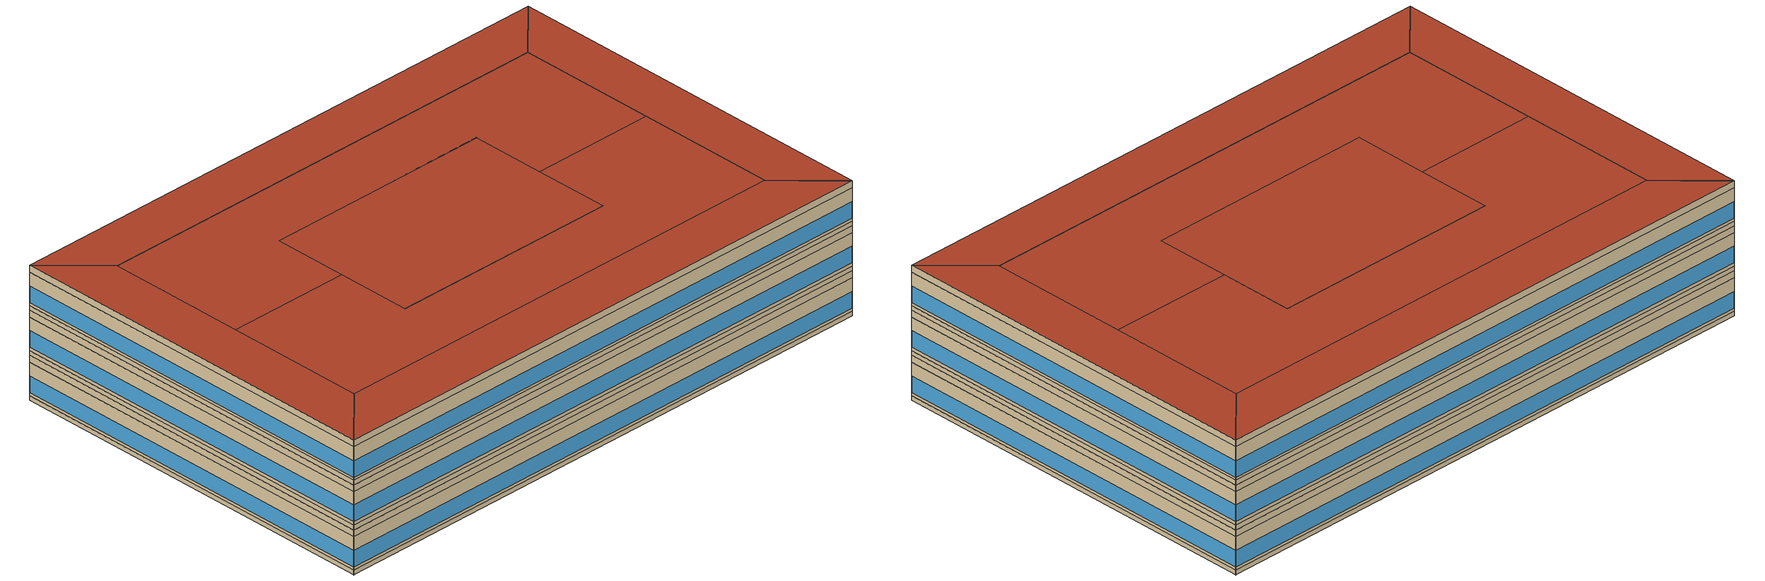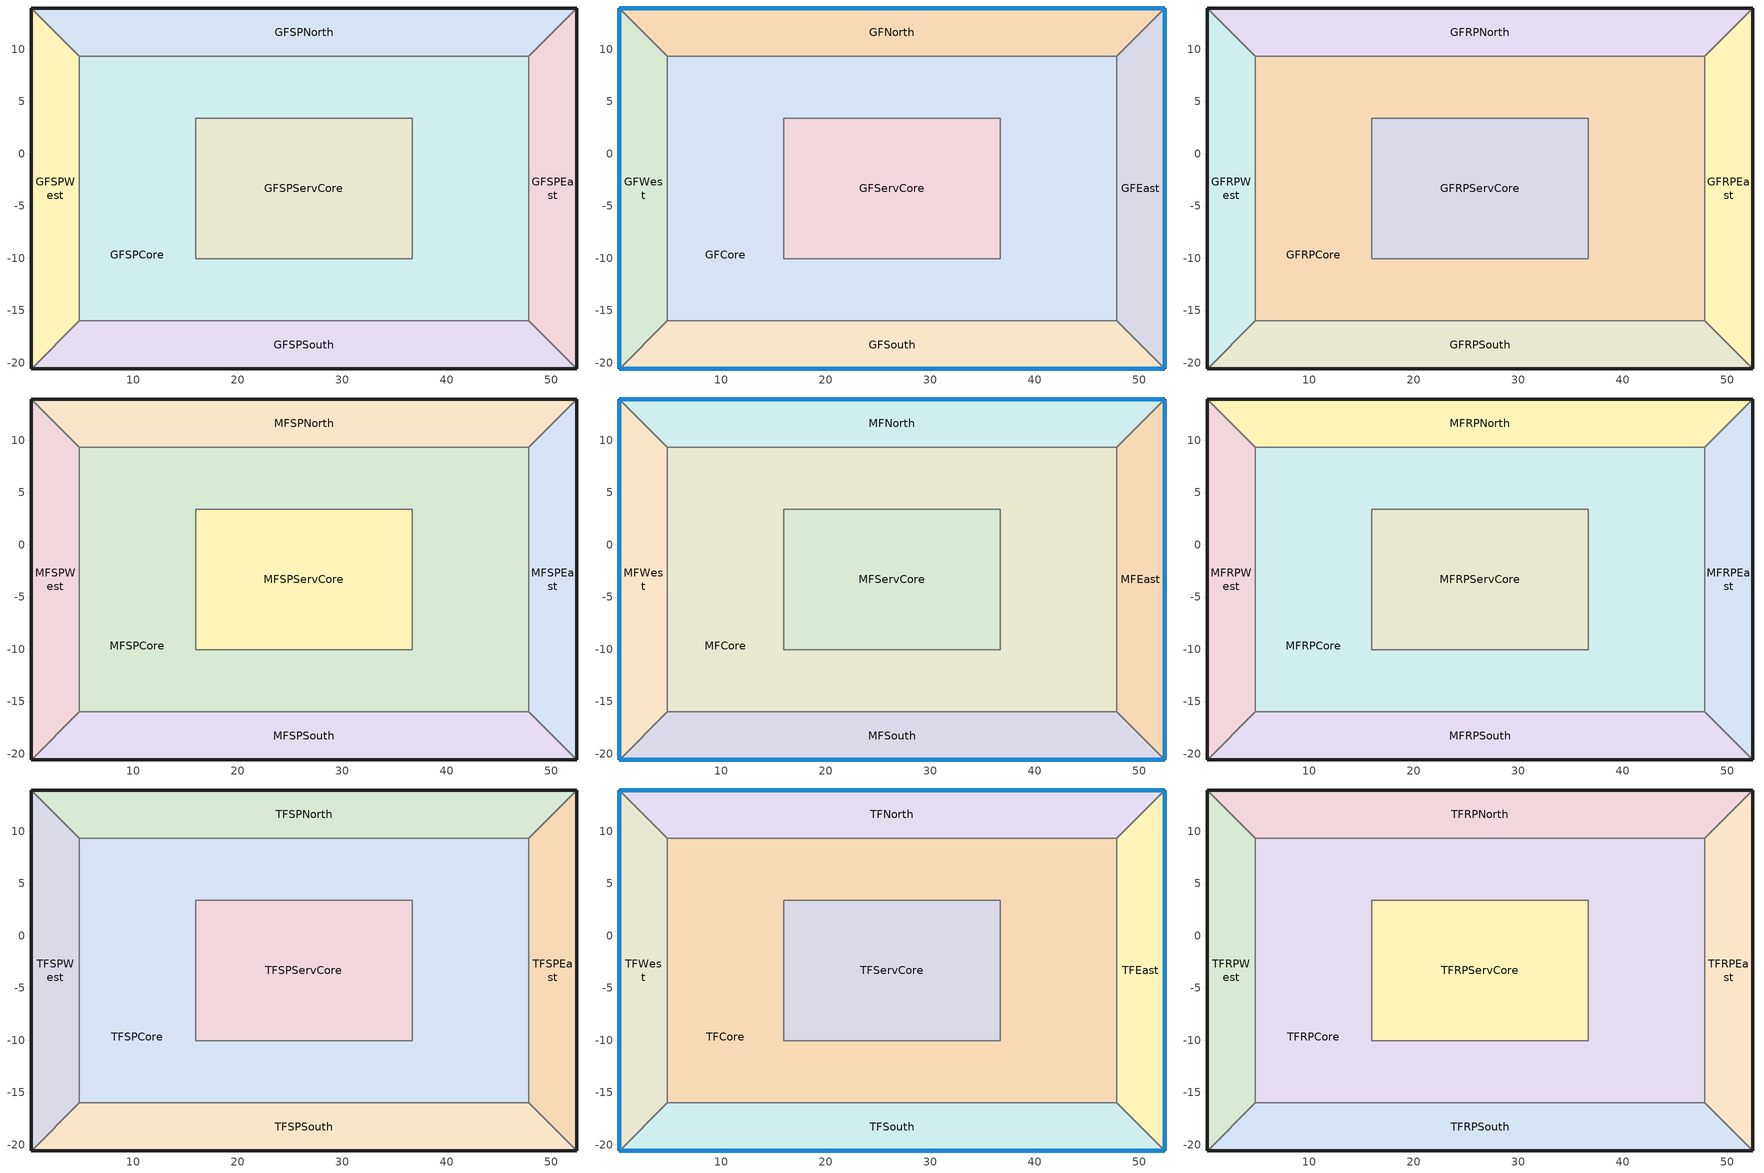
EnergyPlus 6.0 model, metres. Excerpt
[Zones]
GFSPNorth
 floor ground (GrdSlab_NSPerim): 47.83,9.33 4.86,9.33 0.25,13.94 52.45,13.94 z0
 wall outside (ExtWall_Sac): 52.45,13.94 0.25,13.94 z0:0.41
 wall to GFSPCore (IntPartition_LW): 4.86,9.33 47.83,9.33 z0:0.41
GFSPEast
 floor ground (GrdSlab_EWPerim): 52.45,-20.59 47.83,-15.98 47.83,9.33 52.45,13.94 z0
 wall outside (ExtWall_Sac): 52.45,-20.59 52.45,13.94 z0:0.41
 wall to GFSPNorth (IntPartition_LW): 52.45,13.94 47.83,9.33 z0:0.41
 wall to GFSPSouth (IntPartition_LW): 47.83,-15.98 52.45,-20.59 z0:0.41
 wall to GFSPCore (IntPartition_LW): 47.83,9.33 47.83,-15.98 z0:0.41
GFSPSouth
 floor ground (GrdSlab_NSPerim): 52.45,-20.59 0.25,-20.59 4.86,-15.98 47.83,-15.98 z0
 wall outside (ExtWall_Sac): 0.25,-20.59 52.45,-20.59 z0:0.41
 wall to GFSPCore (IntPartition_LW): 47.83,-15.98 4.86,-15.98 z0:0.41
GFSPWest
 floor ground (GrdSlab_EWPerim): 0.25,-20.59 0.25,13.94 4.86,9.33 4.86,-15.98 z0
 wall outside (ExtWall_Sac): 0.25,13.94 0.25,-20.59 z0:0.41
 wall to GFSPNorth (IntPartition_LW): 4.86,9.33 0.25,13.94 z0:0.41
 wall to GFSPCore (IntPartition_LW): 4.86,-15.98 4.86,9.33 z0:0.41
 wall to GFSPSouth (IntPartition_LW): 0.25,-20.59 4.86,-15.98 z0:0.41
GFSPCore
 floor ground (GrdSlab_Core): 47.83,-15.98 4.86,-15.98 4.86,-3.32 15.98,-3.32 15.98,-10.05 36.71,-10.05 36.71,-3.32 47.83,-3.32 z0; 47.83,-3.32 36.71,-3.32 36.71,3.4 15.98,3.4 15.98,-3.32 4.86,-3.32 4.86,9.33 47.83,9.33 z0
GFSPServCore
 floor ground (GrdSlab_Core): 36.71,-10.05 15.97,-10.05 15.97,3.4 36.71,3.4 z0
 wall to GFSPCore (IntPartition_LW): 36.71,3.4 15.97,3.4 15.97,-10.05 36.71,-10.05 36.71,3.4 z0:0.41
GFNorth
 floor to GFSPNorth (RaisedFlr): 47.83,9.33 4.86,9.33 0.25,13.94 52.45,13.94 z0.41
 wall outside (ExtWall_Sac): 52.45,13.94 0.25,13.94 z0.41:3.36
 wall to GFCore (IntPartition_LW): 4.86,9.33 47.83,9.33 z0.41:3.36
 window (SF_N): 52.39,13.94 0.3,13.94 z0.7:2.15
GFEast
 floor to GFSPEast (RaisedFlr): 52.45,-20.59 47.83,-15.98 47.83,9.33 52.45,13.94 z0.41
 wall outside (ExtWall_Sac): 52.45,-20.59 52.45,13.94 z0.41:3.36
 wall to GFNorth (IntPartition_LW): 52.45,13.94 47.83,9.33 z0.41:3.36
 wall to GFSouth (IntPartition_LW): 47.83,-15.98 52.45,-20.59 z0.41:3.36
 wall to GFCore (IntPartition_LW): 47.83,9.33 47.83,-15.98 z0.41:3.36
 window (SF_Non-N): 52.45,-20.53 52.45,13.89 z0.7:2.15
GFSouth
 floor to GFSPSouth (RaisedFlr): 52.45,-20.59 0.25,-20.59 4.86,-15.98 47.83,-15.98 z0.41
 wall outside (ExtWall_Sac): 0.25,-20.59 52.45,-20.59 z0.41:3.36
 wall to GFCore (IntPartition_LW): 47.83,-15.98 4.86,-15.98 z0.41:3.36
 window (SF_Non-N): 0.3,-20.59 52.39,-20.59 z0.7:2.15
GFWest
 floor to GFSPWest (RaisedFlr): 0.25,-20.59 0.25,13.94 4.86,9.33 4.86,-15.98 z0.41
 wall outside (ExtWall_Sac): 0.25,13.94 0.25,-20.59 z0.41:3.36
 wall to GFNorth (IntPartition_LW): 4.86,9.33 0.25,13.94 z0.41:3.36
 wall to GFCore (IntPartition_LW): 4.86,-15.98 4.86,9.33 z0.41:3.36
 wall to GFSouth (IntPartition_LW): 0.25,-20.59 4.86,-15.98 z0.41:3.36
 window (SF_Non-N): 0.25,13.89 0.25,-20.53 z0.7:2.15
GFCore
 floor to GFSPCore (RaisedFlr): 47.83,-15.98 4.86,-15.98 4.86,-3.32 15.98,-3.32 15.98,-10.05 36.71,-10.05 36.71,-3.32 47.83,-3.32 z0.41; 47.83,-3.32 36.71,-3.32 36.71,3.4 15.98,3.4 15.98,-3.32 4.86,-3.32 4.86,9.33 47.83,9.33 z0.41
GFServCore
 floor to GFSPServCore (RaisedFlr): 36.71,-10.05 15.97,-10.05 15.97,3.4 36.71,3.4 z0.41
 wall to GFCore (IntPartition_LW): 36.71,3.4 15.97,3.4 15.97,-10.05 36.71,-10.05 36.71,3.4 z0.41:3.36
GFRPNorth
 floor to GFNorth (HungClg): 4.86,9.33 0.25,13.94 52.45,13.94 47.83,9.33 z3.36
 wall outside (ExtWall_Sac): 52.45,13.94 0.25,13.94 z3.36:3.96
 wall to GFRPCore (IntPartition_LW): 4.86,9.33 47.83,9.33 z3.36:3.96
GFRPEast
 floor to GFEast (HungClg): 52.45,-20.59 47.83,-15.98 47.83,9.33 52.45,13.94 z3.36
 wall outside (ExtWall_Sac): 52.45,-20.59 52.45,13.94 z3.36:3.96
 wall to GFRPNorth (IntPartition_LW): 52.45,13.94 47.83,9.33 z3.36:3.96
 wall to GFRPSouth (IntPartition_LW): 47.83,-15.98 52.45,-20.59 z3.36:3.96
 wall to GFRPCore (IntPartition_LW): 47.83,9.33 47.83,-15.98 z3.36:3.96
GFRPWest
 floor to GFWest (HungClg): 0.25,-20.59 0.25,13.94 4.86,9.33 4.86,-15.98 z3.36
 wall outside (ExtWall_Sac): 0.25,13.94 0.25,-20.59 z3.36:3.96
 wall to GFRPNorth (IntPartition_LW): 4.86,9.33 0.25,13.94 z3.36:3.96
 wall to GFRPCore (IntPartition_LW): 4.86,-15.98 4.86,9.33 z3.36:3.96
 wall to GFRPSouth (IntPartition_LW): 0.25,-20.59 4.86,-15.98 z3.36:3.96
GFRPSouth
 floor to GFSouth (HungClg): 0.25,-20.59 4.86,-15.98 47.83,-15.98 52.45,-20.59 z3.36
 wall outside (ExtWall_Sac): 0.25,-20.59 52.45,-20.59 z3.36:3.96
 wall to GFRPCore (IntPartition_LW): 47.83,-15.98 4.86,-15.98 z3.36:3.96
GFRPCore
 floor to GFCore (HungClg): 4.86,-15.98 4.86,-3.32 15.98,-3.32 15.98,-10.05 36.71,-10.05 36.71,-3.32 47.83,-3.32 47.83,-15.98 z3.36; 4.86,-3.32 4.86,9.33 47.83,9.33 47.83,-3.32 36.71,-3.32 36.71,3.4 15.98,3.4 15.98,-3.32 z3.36
GFRPServCore
 floor to GFServCore (HungClg): 15.97,-10.05 15.97,3.4 36.71,3.4 36.71,-10.05 z3.36
 wall to GFRPCore (IntPartition_LW): 36.71,3.4 15.97,3.4 15.97,-10.05 36.71,-10.05 36.71,3.4 z3.36:3.96
MFSPNorth
 floor to GFRPNorth (IntSlab_NoCarpet_Upper): 4.86,9.33 0.25,13.94 52.45,13.94 47.83,9.33 z3.96
 wall outside (ExtWall_Sac): 52.45,13.94 0.25,13.94 z3.96:4.37
 wall to MFSPCore (IntPartition_LW): 4.86,9.33 47.83,9.33 z3.96:4.37
MFSPCore
 floor to GFRPCore (IntSlab_NoCarpet_Upper): 4.86,-15.98 4.86,-3.32 15.98,-3.32 15.98,-10.05 36.71,-10.05 36.71,-3.32 47.83,-3.32 47.83,-15.98 z3.96; 4.86,-3.32 4.86,9.33 47.83,9.33 47.83,-3.32 36.71,-3.32 36.71,3.4 15.98,3.4 15.98,-3.32 z3.96
 wall to MFSPEast (IntPartition_LW): 47.83,-15.98 47.83,9.33 z3.96:4.37
 wall to MFSPSouth (IntPartition_LW): 4.86,-15.98 47.83,-15.98 z3.96:4.37
 wall to MFSPWest (IntPartition_LW): 4.86,9.33 4.86,-15.98 z3.96:4.37
MFSPEast
 floor to GFRPEast (IntSlab_NoCarpet_Upper): 52.45,-20.59 47.83,-15.98 47.83,9.33 52.45,13.94 z3.96
 wall outside (ExtWall_Sac): 52.45,-20.59 52.45,13.94 z3.96:4.37
 wall to MFSPNorth (IntPartition_LW): 52.45,13.94 47.83,9.33 z3.96:4.37
 wall to MFSPSouth (IntPartition_LW): 47.83,-15.98 52.45,-20.59 z3.96:4.37
MFSPWest
 floor to GFRPWest (IntSlab_NoCarpet_Upper): 0.25,-20.59 0.25,13.94 4.86,9.33 4.86,-15.98 z3.96
 wall outside (ExtWall_Sac): 0.25,13.94 0.25,-20.59 z3.96:4.37
 wall to MFSPNorth (IntPartition_LW): 4.86,9.33 0.25,13.94 z3.96:4.37
 wall to MFSPSouth (IntPartition_LW): 0.25,-20.59 4.86,-15.98 z3.96:4.37
MFSPSouth
 floor to GFRPSouth (IntSlab_NoCarpet_Upper): 0.25,-20.59 4.86,-15.98 47.83,-15.98 52.45,-20.59 z3.96
 wall outside (ExtWall_Sac): 0.25,-20.59 52.45,-20.59 z3.96:4.37
MFSPServCore
 floor to GFRPServCore (IntSlab_NoCarpet_Upper): 15.97,-10.05 15.97,3.4 36.71,3.4 36.71,-10.05 z3.96
 wall to MFSPCore (IntPartition_LW): 36.71,3.4 15.97,3.4 15.97,-10.05 36.71,-10.05 36.71,3.4 z3.96:4.37
MFNorth
 floor to MFSPNorth (RaisedFlr): 47.83,9.33 4.86,9.33 0.25,13.94 52.45,13.94 z4.37
 wall outside (ExtWall_Sac): 52.45,13.94 0.25,13.94 z4.37:7.32
 wall to MFCore (IntPartition_LW): 4.86,9.33 47.83,9.33 z4.37:7.32
 window (SF_N): 52.39,13.94 0.3,13.94 z4.7:6.16
MFCore
 floor to MFSPCore (RaisedFlr): 47.83,-15.98 4.86,-15.98 4.86,-3.32 15.98,-3.32 15.98,-10.05 36.71,-10.05 36.71,-3.32 47.83,-3.32 z4.37; 47.83,-3.32 36.71,-3.32 36.71,3.4 15.98,3.4 15.98,-3.32 4.86,-3.32 4.86,9.33 47.83,9.33 z4.37
 wall to MFEast (IntPartition_LW): 47.83,-15.98 47.83,9.33 z4.37:7.32
 wall to MFSouth (IntPartition_LW): 4.86,-15.98 47.83,-15.98 z4.37:7.32
 wall to MFWest (IntPartition_LW): 4.86,9.33 4.86,-15.98 z4.37:7.32
MFEast
 floor to MFSPEast (RaisedFlr): 52.45,-20.59 47.83,-15.98 47.83,9.33 52.45,13.94 z4.37
 wall outside (ExtWall_Sac): 52.45,-20.59 52.45,13.94 z4.37:7.32
 wall to MFNorth (IntPartition_LW): 52.45,13.94 47.83,9.33 z4.37:7.32
 wall to MFSouth (IntPartition_LW): 47.83,-15.98 52.45,-20.59 z4.37:7.32
 window (SF_Non-N): 52.45,-20.53 52.45,13.89 z4.7:6.16
MFSouth
 floor to MFSPSouth (RaisedFlr): 52.45,-20.59 0.25,-20.59 4.86,-15.98 47.83,-15.98 z4.37
 wall outside (ExtWall_Sac): 0.25,-20.59 52.45,-20.59 z4.37:7.32
 window (SF_Non-N): 0.3,-20.59 52.39,-20.59 z4.7:6.16
MFWest
 floor to MFSPWest (RaisedFlr): 0.25,-20.59 0.25,13.94 4.86,9.33 4.86,-15.98 z4.37
 wall outside (ExtWall_Sac): 0.25,13.94 0.25,-20.59 z4.37:7.32
 wall to MFNorth (IntPartition_LW): 4.86,9.33 0.25,13.94 z4.37:7.32
 wall to MFSouth (IntPartition_LW): 0.25,-20.59 4.86,-15.98 z4.37:7.32
 window (SF_Non-N): 0.25,13.89 0.25,-20.53 z4.7:6.16
MFServCore
 floor to MFSPServCore (RaisedFlr): 36.71,-10.05 15.97,-10.05 15.97,3.4 36.71,3.4 z4.37
 wall to MFCore (IntPartition_LW): 36.71,3.4 15.97,3.4 15.97,-10.05 36.71,-10.05 36.71,3.4 z4.37:7.32
MFRPEast
 floor to MFEast (HungClg): 52.45,-20.59 47.83,-15.98 47.83,9.33 52.45,13.94 z7.32
 wall outside (ExtWall_Sac): 52.45,-20.59 52.45,13.94 z7.32:7.92
 wall to MFRPNorth (IntPartition_LW): 52.45,13.94 47.83,9.33 z7.32:7.92
 wall to MFRPSouth (IntPartition_LW): 47.83,-15.98 52.45,-20.59 z7.32:7.92
 wall to MFRPCore (IntPartition_LW): 47.83,9.33 47.83,-15.98 z7.32:7.92
MFRPWest
 floor to MFWest (HungClg): 0.25,-20.59 0.25,13.94 4.86,9.33 4.86,-15.98 z7.32
 wall outside (ExtWall_Sac): 0.25,13.94 0.25,-20.59 z7.32:7.92
 wall to MFRPNorth (IntPartition_LW): 4.86,9.33 0.25,13.94 z7.32:7.92
 wall to MFRPCore (IntPartition_LW): 4.86,-15.98 4.86,9.33 z7.32:7.92
 wall to MFRPSouth (IntPartition_LW): 0.25,-20.59 4.86,-15.98 z7.32:7.92
MFRPSouth
 floor to MFSouth (HungClg): 0.25,-20.59 4.86,-15.98 47.83,-15.98 52.45,-20.59 z7.32
 wall outside (ExtWall_Sac): 0.25,-20.59 52.45,-20.59 z7.32:7.92
 wall to MFRPCore (IntPartition_LW): 47.83,-15.98 4.86,-15.98 z7.32:7.92
MFRPNorth
 floor to MFNorth (HungClg): 4.86,9.33 0.25,13.94 52.45,13.94 47.83,9.33 z7.32
 wall outside (ExtWall_Sac): 52.45,13.94 0.25,13.94 z7.32:7.92
 wall to MFRPCore (IntPartition_LW): 4.86,9.33 47.83,9.33 z7.32:7.92
MFRPCore
 floor to MFCore (HungClg): 4.86,-15.98 4.86,-3.32 15.98,-3.32 15.98,-10.05 36.71,-10.05 36.71,-3.32 47.83,-3.32 47.83,-15.98 z7.32; 4.86,-3.32 4.86,9.33 47.83,9.33 47.83,-3.32 36.71,-3.32 36.71,3.4 15.98,3.4 15.98,-3.32 z7.32
MFRPServCore
 floor to MFServCore (HungClg): 15.97,-10.05 15.97,3.4 36.71,3.4 36.71,-10.05 z7.32
 wall to MFRPCore (IntPartition_LW): 36.71,3.4 15.97,3.4 15.97,-10.05 36.71,-10.05 36.71,3.4 z7.32:7.92
TFSPEast
 floor to MFRPEast (IntSlab_NoCarpet_Upper): 52.45,-20.59 47.83,-15.98 47.83,9.33 52.45,13.94 z7.92
 wall outside (ExtWall_Sac): 52.45,-20.59 52.45,13.94 z7.92:8.33
 wall to TFSPNorth (IntPartition_LW): 52.45,13.94 47.83,9.33 z7.92:8.33
 wall to TFSPSouth (IntPartition_LW): 47.83,-15.98 52.45,-20.59 z7.92:8.33
 wall to TFSPCore (IntPartition_LW): 47.83,9.33 47.83,-15.98 z7.92:8.33
TFSPWest
 floor to MFRPWest (IntSlab_NoCarpet_Upper): 0.25,-20.59 0.25,13.94 4.86,9.33 4.86,-15.98 z7.92
 wall outside (ExtWall_Sac): 0.25,13.94 0.25,-20.59 z7.92:8.33
 wall to TFSPNorth (IntPartition_LW): 4.86,9.33 0.25,13.94 z7.92:8.33
 wall to TFSPCore (IntPartition_LW): 4.86,-15.98 4.86,9.33 z7.92:8.33
 wall to TFSPSouth (IntPartition_LW): 0.25,-20.59 4.86,-15.98 z7.92:8.33
TFSPSouth
 floor to MFRPSouth (IntSlab_NoCarpet_Upper): 0.25,-20.59 4.86,-15.98 47.83,-15.98 52.45,-20.59 z7.92
 wall outside (ExtWall_Sac): 0.25,-20.59 52.45,-20.59 z7.92:8.33
 wall to TFSPCore (IntPartition_LW): 47.83,-15.98 4.86,-15.98 z7.92:8.33
TFSPNorth
 floor to MFRPNorth (IntSlab_NoCarpet_Upper): 4.86,9.33 0.25,13.94 52.45,13.94 47.83,9.33 z7.92
 wall outside (ExtWall_Sac): 52.45,13.94 0.25,13.94 z7.92:8.33
 wall to TFSPCore (IntPartition_LW): 4.86,9.33 47.83,9.33 z7.92:8.33
TFSPCore
 floor to MFRPCore (IntSlab_NoCarpet_Upper): 4.86,-15.98 4.86,-3.32 15.98,-3.32 15.98,-10.05 36.71,-10.05 36.71,-3.32 47.83,-3.32 47.83,-15.98 z7.92; 4.86,-3.32 4.86,9.33 47.83,9.33 47.83,-3.32 36.71,-3.32 36.71,3.4 15.98,3.4 15.98,-3.32 z7.92
TFSPServCore
 floor to MFRPServCore (IntSlab_NoCarpet_Upper): 15.97,-10.05 15.97,3.4 36.71,3.4 36.71,-10.05 z7.92
 wall to TFSPCore (IntPartition_LW): 36.71,3.4 15.97,3.4 15.97,-10.05 36.71,-10.05 36.71,3.4 z7.92:8.33
TFNorth
 floor to TFSPNorth (RaisedFlr): 47.83,9.33 4.86,9.33 0.25,13.94 52.45,13.94 z8.33
 wall outside (ExtWall_Sac): 52.45,13.94 0.25,13.94 z8.33:11.29
 wall to TFCore (IntPartition_LW): 4.86,9.33 47.83,9.33 z8.33:11.29
 window (SF_N): 52.39,13.94 0.3,13.94 z8.6:10.05
TFEast
 floor to TFSPEast (RaisedFlr): 52.45,-20.59 47.83,-15.98 47.83,9.33 52.45,13.94 z8.33
 wall outside (ExtWall_Sac): 52.45,-20.59 52.45,13.94 z8.33:11.29
 wall to TFNorth (IntPartition_LW): 52.45,13.94 47.83,9.33 z8.33:11.29
 wall to TFSouth (IntPartition_LW): 47.83,-15.98 52.45,-20.59 z8.33:11.29
 wall to TFCore (IntPartition_LW): 47.83,9.33 47.83,-15.98 z8.33:11.29
 window (SF_Non-N): 52.45,-20.53 52.45,13.89 z8.6:10.05
TFSouth
 floor to TFSPSouth (RaisedFlr): 52.45,-20.59 0.25,-20.59 4.86,-15.98 47.83,-15.98 z8.33
 wall outside (ExtWall_Sac): 0.25,-20.59 52.45,-20.59 z8.33:11.29
 wall to TFCore (IntPartition_LW): 47.83,-15.98 4.86,-15.98 z8.33:11.29
 window (SF_Non-N): 0.3,-20.59 52.39,-20.59 z8.6:10.05
TFWest
 floor to TFSPWest (RaisedFlr): 0.25,-20.59 0.25,13.94 4.86,9.33 4.86,-15.98 z8.33
 wall outside (ExtWall_Sac): 0.25,13.94 0.25,-20.59 z8.33:11.29
 wall to TFNorth (IntPartition_LW): 4.86,9.33 0.25,13.94 z8.33:11.29
 wall to TFCore (IntPartition_LW): 4.86,-15.98 4.86,9.33 z8.33:11.29
 wall to TFSouth (IntPartition_LW): 0.25,-20.59 4.86,-15.98 z8.33:11.29
 window (SF_Non-N): 0.25,13.89 0.25,-20.53 z8.6:10.05
TFCore
 floor to TFSPCore (RaisedFlr): 47.83,-15.98 4.86,-15.98 4.86,-3.32 15.98,-3.32 15.98,-10.05 36.71,-10.05 36.71,-3.32 47.83,-3.32 z8.33; 47.83,-3.32 36.71,-3.32 36.71,3.4 15.98,3.4 15.98,-3.32 4.86,-3.32 4.86,9.33 47.83,9.33 z8.33
TFServCore
 floor to TFSPServCore (RaisedFlr): 36.71,-10.05 15.97,-10.05 15.97,3.4 36.71,3.4 z8.33
 wall to TFCore (IntPartition_LW): 36.71,3.4 15.97,3.4 15.97,-10.05 36.71,-10.05 36.71,3.4 z8.33:11.29
TFRPEast
 floor to TFEast (HungClg): 52.45,-20.59 47.83,-15.98 47.83,9.33 52.45,13.94 z11.29
 wall outside (ExtWall_Sac): 52.45,-20.59 52.45,13.94 z11.29:11.89
 wall to TFRPNorth (IntPartition_LW): 52.45,13.94 47.83,9.33 z11.29:11.89
 wall to TFRPSouth (IntPartition_LW): 47.83,-15.98 52.45,-20.59 z11.29:11.89
 wall to TFRPCore (IntPartition_LW): 47.83,9.33 47.83,-15.98 z11.29:11.89
 roof outside (Roof_Sac): 52.45,-20.59 52.45,13.94 47.83,9.33 47.83,-15.98 z11.89
TFRPWest
 floor to TFWest (HungClg): 0.25,-20.59 0.25,13.94 4.86,9.33 4.86,-15.98 z11.29
 wall outside (ExtWall_Sac): 0.25,13.94 0.25,-20.59 z11.29:11.89
 wall to TFRPNorth (IntPartition_LW): 4.86,9.33 0.25,13.94 z11.29:11.89
 wall to TFRPCore (IntPartition_LW): 4.86,-15.98 4.86,9.33 z11.29:11.89
 wall to TFRPSouth (IntPartition_LW): 0.25,-20.59 4.86,-15.98 z11.29:11.89
 roof outside (Roof_Sac): 0.25,-20.59 4.86,-15.98 4.86,9.33 0.25,13.94 z11.89
TFRPSouth
 floor to TFSouth (HungClg): 0.25,-20.59 4.86,-15.98 47.83,-15.98 52.45,-20.59 z11.29
 wall outside (ExtWall_Sac): 0.25,-20.59 52.45,-20.59 z11.29:11.89
 wall to TFRPCore (IntPartition_LW): 47.83,-15.98 4.86,-15.98 z11.29:11.89
 roof outside (Roof_Sac): 0.25,-20.59 52.45,-20.59 47.83,-15.98 4.86,-15.98 z11.89
TFRPNorth
 floor to TFNorth (HungClg): 4.86,9.33 0.25,13.94 52.45,13.94 47.83,9.33 z11.29
 wall outside (ExtWall_Sac): 52.45,13.94 0.25,13.94 z11.29:11.89
 wall to TFRPCore (IntPartition_LW): 4.86,9.33 47.83,9.33 z11.29:11.89
 roof outside (Roof_Sac): 4.86,9.33 47.83,9.33 52.45,13.94 0.25,13.94 z11.89
TFRPCore
 floor to TFCore (HungClg): 4.86,-15.98 4.86,-3.32 15.98,-3.32 15.98,-10.05 36.71,-10.05 36.71,-3.32 47.83,-3.32 47.83,-15.98 z11.29; 4.86,-3.32 4.86,9.33 47.83,9.33 47.83,-3.32 36.71,-3.32 36.71,3.4 15.98,3.4 15.98,-3.32 z11.29
 roof outside (Roof_Sac): 4.86,-15.98 47.83,-15.98 47.83,-3.32 36.71,-3.32 36.71,-10.05 15.98,-10.05 15.98,-3.32 4.86,-3.32 z11.89; 4.86,-3.32 15.98,-3.32 15.98,3.4 36.71,3.4 36.71,-3.32 47.83,-3.32 47.83,9.33 4.86,9.33 z11.89
TFRPServCore
 floor to TFServCore (HungClg): 15.97,-10.05 15.97,3.4 36.71,3.4 36.71,-10.05 z11.29
 wall to TFRPCore (IntPartition_LW): 36.71,3.4 15.97,3.4 15.97,-10.05 36.71,-10.05 36.71,3.4 z11.29:11.89
 roof outside (Roof_Sac): 15.97,-10.05 36.71,-10.05 36.71,3.4 15.97,3.4 z11.89
[SizingPeriod:DesignDay] Barometric Pressure {Pa}=101265; Rain Indicator=0; Snow Indicator=0; Day of Month=21; Daylight Saving Time Indicator=0; Humidity Indicating Type=WetBulb
Name | Maximum Dry-Bulb Temperature {C} | Daily Temperature Range {deltaC} | Humidity Indicating Conditions at Maximum Dry-Bulb | Wind Speed {m/s} | Wind Direction {deg} | Sky Clearness | Month | Day Type
SAN_FRANCISCO Ann Clg 2% Condns DB=>MWB | 23.4 | 9 | 16.1 | 5.8 | 310 | 1 | 9 | SummerDesignDay
SAN_FRANCISCO Ann Htg 99% Condns DB | 4.4 | 0 | 4.4 | 2.4 | 140 | 0 | 1 | WinterDesignDay
[Site:GroundTemperature:BuildingSurface]
17.92, 17.63, 17.55, 18.92, 19.19, 19.25, 20.68, 20.99, 21.06, 21.09, 19.69, 19.41
[Site:GroundReflectance]
0.2, 0.2, 0.2, 0.2, 0.2, 0.2, 0.2, 0.2, 0.2, 0.2, 0.2, 0.2
[Site:GroundReflectance:SnowModifier]
1, 1
[Site:Location]
SAN_FRANCISCO_CA_USA Design_Conditions: Latitude {deg}=37.62; Longitude {deg}=-122.38; Time Zone {hr}=-8; Elevation {m}=5
[Building]
Building: North Axis {deg}=0; Terrain=Suburbs; Loads Convergence Tolerance Value=.1; Temperature Convergence Tolerance Value {deltaC}=.1; Solar Distribution=MinimalShadowing; Maximum Number of Warmup Days=25
[CONSTRUCTION]
Light Furnishings: G05 25mm wood
GrdSlab_NSPerim: FicInsul_NSPerim, Ceiling_Air_Space, 100mm_HW_Concrete
GrdSlab_EWPerim: FicInsul_EWPerim, Ceiling_Air_Space, 100mm_HW_Concrete
GrdSlab_Core: FicInsul_Core, Ceiling_Air_Space, 100mm_HW_Concrete
RaisedFlr: TateAccessFlrPanel, Carpet_FibrPad
HungClg: AcoustClgTile_05in
IntSlab_NoCarpet_Upper: Acoustis_Tile, Ceiling_Air_Space, 100mm_HW_Concrete
Roof_Sac: 100mm_HW_Concrete, Ceiling_Air_Space, Acoustis_Tile
ExtWall_Sac: 100mm_Face_Brick, 50mm_Insulation, Air_Space, 19mm_Gyp
IntPartition_LW: 19mm_Gyp, Air_Space, 19mm_Gyp
SF_Non-N: SB 60 CLEAR 6MM, AIR 13MM, CLEAR 6MM
SF_N: VE NORLOWE CLEAR 4MM, AIR 13MM, CLEAR 6MM
[MATERIAL] Thermal Absorptance=.9; Solar Absorptance=.75; Visible Absorptance=.75
Name | Roughness | Thickness {m} | Conductivity {W/m-K} | Density {kg/m3} | Specific Heat {J/kg-K}
G05 25mm wood | MediumSmooth | 0.0254 | 0.15 | 608 | 1630
TateAccessFlrPanel | Rough | 0.024845 | .1440558 | 1185.37 | 669.44
AcoustClgTile_05in | MediumSmooth | .0127 | .056959 | 288.332 | 1338.88
100mm_HW_Concrete | MediumRough | .1016 | 1.95 | 2240 | 900
Acoustis_Tile | MediumSmooth | .0191 | .06 | 368 | 590
19mm_Gyp | MediumSmooth | .0189004 | .16 | 800 | 1090
100mm_Face_Brick | MediumSmooth | 0.1016 | 0.89 | 1920 | 790
[MATERIAL:NoMass] Thermal Absorptance=.9
Name | Roughness | Thermal Resistance {m2-K/W} | Solar Absorptance | Visible Absorptance
FicInsul_NSPerim | MediumRough | 3.501 | .75 | .75
FicInsul_EWPerim | Rough | 3.291 | .7 | .7
FicInsul_Core | Rough | 75 | .7 | .7
Carpet_FibrPad | Rough | .11 | .75 | .75
Ceiling_Air_Space | Rough | .18 | .7 | .7
Air_Space | Rough | .15 | .7 | .7
50mm_Insulation | Rough | 1.76 | .75 | .75
[WindowMATERIAL:Glazing] Optical Data Type=SpectralAverage; Infrared Transmittance at Normal Incidence=0; Front Side Infrared Hemispherical Emissivity=0.84; Conductivity {W/m-K}=1
Name | Thickness {m} | Solar Transmittance at Normal Incidence | Front Side Solar Reflectance at Normal Incidence | Back Side Solar Reflectance at Normal Incidence | Visible Transmittance at Normal Incidence | Front Side Visible Reflectance at Normal Incidence | Back Side Visible Reflectance at Normal Incidence | Back Side Infrared Hemispherical Emissivity
SB 60 CLEAR 6MM | 0.0057 | 0.386 | 0.272 | 0.455 | 0.79 | 0.059 | 0.049 | 0.035
VE NORLOWE CLEAR 4MM | 0.004 | 0.601 | 0.188 | 0.252 | 0.859 | 0.061 | 0.059 | 0.088
CLEAR 6MM | 0.0057 | 0.771 | 0.07 | 0.07 | 0.884 | 0.08 | 0.08 | 0.84
[WindowMATERIAL:GAS]
AIR 13MM: Gas Type=Air; Thickness {m}=0.0127
[WindowMATERIAL:Blind]
BLIND WITH MEDIUM REFLECTIVITY SLATS: Slat Orientation=HORIZONTAL; Slat Width {m}=0.025; Slat Separation {m}=0.01875; Slat Thickness {m}=0.001; Slat Angle {deg}=3; Slat Conductivity {W/m-K}=0.9; Slat Beam Solar Transmittance=0; Front Side Slat Beam Solar Reflectance=0.5; Back Side Slat Beam Solar Reflectance=0.5; Slat Diffuse Solar Transmittance=0; Front Side Slat Diffuse Solar Reflectance=0.5; Back Side Slat Diffuse Solar Reflectance=0.5; Slat Beam Visible Transmittance=0; Front Side Slat Beam Visible Reflectance=0.5; Back Side Slat Beam Visible Reflectance=0.5; Slat Diffuse Visible Transmittance=0; Front Side Slat Diffuse Visible Reflectance=0.5; Back Side Slat Diffuse Visible Reflectance=0.5; Slat Infrared Hemispherical Transmittance=0; Front Side Slat Infrared Hemispherical Emissivity=0.9; Back Side Slat Infrared Hemispherical Emissivity=0.9; Blind to Glass Distance {m}=0.05; Blind Top Opening Multiplier=0.5; Blind Bottom Opening Multiplier=0.5; Blind Left Side Opening Multiplier=0.5; Blind Right Side Opening Multiplier=0.5
[WINDOWPROPERTY:SHADINGCONTROL] Shading Type=InteriorBlind; Shading Control Is Scheduled=NO; Glare Control Is Active=NO; Shading Device Material=BLIND WITH MEDIUM REFLECTIVITY SLATS; Type of Slat Angle Control for Blinds=FixedSlatAngle
Name | Shading Control Type
ALWAYSON | Alwayson
ALWAYSOFF | Alwaysoff
[ZONE] Type=1; Multiplier=1; Volume {m3}=autocalculate; Zone Inside Convection Algorithm=TARP
GFNorth; GFEast; GFSouth; GFWest; GFCore; GFServCore; GFRPNorth; GFRPEast; GFRPSouth; GFRPWest; GFRPCore; GFRPServCore; MFNorth; MFEast; MFSouth; MFWest; MFCore; MFServCore; MFRPNorth; MFRPEast; MFRPSouth; MFRPWest; MFRPCore; MFRPServCore; TFNorth; TFEast; TFSouth; TFWest; TFCore; TFServCore; TFRPNorth; TFRPEast; TFRPSouth; TFRPWest; TFRPCore; TFRPServCore; GFSPNorth; GFSPEast; GFSPSouth; GFSPWest; GFSPCore; GFSPServCore; MFSPNorth; MFSPEast; MFSPSouth; MFSPWest; MFSPCore; MFSPServCore; TFSPNorth; TFSPEast; TFSPSouth; TFSPWest; TFSPCore; TFSPServCore
[PEOPLE] Number of People Schedule=LBLOccupancy; Number of People Calculation Method=People; Fraction Radiant=.5; Activity Level Schedule=Activity Schedule; Mean Radiant Temperature Calculation Type=ZoneAveraged; Work Efficiency Schedule=Work efficiency; Clothing Insulation Schedule=Clothing Schedule; Air Velocity Schedule=AirVelocitySchedule
Name | Zone or ZoneList | Number of People
GFNorth People | GFNorth | 22
GFEast People | GFEast | 13.8
GFSouth People | GFSouth | 22
GFWest People | GFWest | 13.8
GFCore People | GFCore | 80.8
GFServCore People | GFServCore | 0
MFNorth People | MFNorth | 22
MFEast People | MFEast | 13.8
MFSouth People | MFSouth | 22
MFWest People | MFWest | 13.8
MFCore People | MFCore | 80.8
MFServCore People | MFServCore | 0
TFNorth People | TFNorth | 22
TFEast People | TFEast | 13.8
TFSouth People | TFSouth | 22
TFWest People | TFWest | 13.8
TFCore People | TFCore | 80.8
TFServCore People | TFServCore | 0
[LIGHTS] Schedule=LBLLighting; Design Level Calculation Method=LightingLevel; Return Air Fraction=0; Fraction Radiant=.42; Fraction Visible=.18; Fraction Replaceable=1
Name | Zone or ZoneList | Lighting Level {W}
GFNorth General lighting | GFNorth | 2624.2
GFEast General lighting | GFEast | 1649.9
GFSouth General lighting | GFSouth | 2624.2
GFWest General lighting | GFWest | 1649.9
GFCore General lighting | GFCore | 9664.4
GFServCore General lighting | GFServCore | 3335
MFNorth General lighting | MFNorth | 2624.2
MFEast General lighting | MFEast | 1649.9
MFSouth General lighting | MFSouth | 2624.2
MFWest General lighting | MFWest | 1649.9
MFCore General lighting | MFCore | 9664.4
MFServCore General lighting | MFServCore | 3335
TFNorth General lighting | TFNorth | 2624.2
TFEast General lighting | TFEast | 1649.9
TFSouth General lighting | TFSouth | 2624.2
TFWest General lighting | TFWest | 1649.9
TFCore General lighting | TFCore | 9664.4
TFServCore General lighting | TFServCore | 3335
[ELECTRICEQUIPMENT] Schedule=LBLEquipment; Design Level Calculation Method=EquipmentLevel; Fraction Latent=0; Fraction Radiant=.3; Fraction Lost=0
Name | Zone or ZoneList | Design Level {W}
GFNorth Equipment | GFNorth | 1317
GFEast Equipment | GFEast | 828
GFSouth Equipment | GFSouth | 1317
GFWest Equipment | GFWest | 828
GFCore Equipment | GFCore | 4850.2
GFServCore Equipment | GFServCore | 2401.2
MFNorth Equipment | MFNorth | 1317
MFEast Equipment | MFEast | 828
MFSouth Equipment | MFSouth | 1317
MFWest Equipment | MFWest | 828
MFCore Equipment | MFCore | 4850.2
MFServCore Equipment | MFServCore | 2401.2
TFNorth Equipment | TFNorth | 1317
TFEast Equipment | TFEast | 828
TFSouth Equipment | TFSouth | 1317
TFWest Equipment | TFWest | 828
TFCore Equipment | TFCore | 4850.2
TFServCore Equipment | TFServCore | 2401.2
[ZoneINFILTRATION:DesignFlowRate] Schedule=On; Design Flow Rate Calculation Method=AirChanges/Hour; Air Changes per Hour=0.2; Constant Term Coefficient=1; Temperature Term Coefficient=0; Velocity Term Coefficient=0; Velocity Squared Term Coefficient=0
Name | Zone or ZoneList | Design Flow Rate {m3/s}
GFNorth Infiltration | GFNorth | .048276
GFEast Infiltration | GFEast | .030351
GFSouth Infiltration | GFSouth | .048276
GFWest Infiltration | GFWest | .030351
GFCore Infiltration | GFCore | .177776
GFServCore Infiltration | GFServCore | .061348
GFRPNorth Infiltration | GFRPNorth | .022257
GFRPEast Infiltration | GFRPEast | .013992
GFRPSouth Infiltration | GFRPSouth | .022257
GFRPWest Infiltration | GFRPWest | .013992
GFRPCore Infiltration | GFRPCore | .081958
GFRPServCore Infiltration | GFRPServCore | .028282
MFNorth Infiltration | MFNorth | .048276
MFEast Infiltration | MFEast | .030351
MFSouth Infiltration | MFSouth | .048276
MFWest Infiltration | MFWest | .030351
MFCore Infiltration | MFCore | .177776
MFServCore Infiltration | MFServCore | .061348
MFRPNorth Infiltration | MFRPNorth | .022256
MFRPEast Infiltration | MFRPEast | .013992
MFRPSouth Infiltration | MFRPSouth | .022256
MFRPWest Infiltration | MFRPWest | .013992
MFRPCore Infiltration | MFRPCore | .081958
MFRPServCore Infiltration | MFRPServCore | .028282
TFNorth Infiltration | TFNorth | .048276
TFEast Infiltration | TFEast | .030351
TFSouth Infiltration | TFSouth | .048276
TFWest Infiltration | TFWest | .030351
TFCore Infiltration | TFCore | .177776
TFServCore Infiltration | TFServCore | .061348
TFRPNorth Infiltration | TFRPNorth | .022256
TFRPEast Infiltration | TFRPEast | .013992
TFRPSouth Infiltration | TFRPSouth | .022256
TFRPWest Infiltration | TFRPWest | .013992
TFRPCore Infiltration | TFRPCore | .081958
TFRPServCore Infiltration | TFRPServCore | .028282
[InternalMass] Construction=Light Furnishings
Name | Zone | Surface Area {m2}
GFSouth_InternalMass | GFSouth | 109.718
GFNorth_InternalMass | GFNorth | 109.718
MFSouth_InternalMass | MFSouth | 109.718
MFNorth_InternalMass | MFNorth | 109.718
TFSouth_InternalMass | TFSouth | 109.718
TFNorth_InternalMass | TFNorth | 109.718
GFWest_InternalMass | GFWest | 68.9655
GFEast_InternalMass | GFEast | 68.9655
MFWest_InternalMass | MFWest | 68.9655
MFEast_InternalMass | MFEast | 68.9655
TFEast_InternalMass | TFEast | 68.9655
TFWest_InternalMass | TFWest | 68.9655
GFCore_InternalMass | GFCore | 404.035
MFCore_InternalMass | MFCore | 404.035
TFCore_InternalMass | TFCore | 404.035
[ThermostatSetpoint:DualSetpoint] Cooling Setpoint Temperature Schedule=LBLClg-SetP-Sch
Name | Heating Setpoint Temperature Schedule
Thermostat Dual SP Control | LBLHtg-SetP-Sch
Thermostat Dual SP2 Control | LBLHtg-SetP2-Sch
[ZoneControl:Thermostat] Control Type Schedule=COMPACT HVAC-ALWAYS 4
Name | Zone or ZoneList | Control 1
GFWest Thermostat | GFWest | Thermostat Dual SP Control
GFCore Thermostat | GFCore | Thermostat Dual SP2 Control
GFEast Thermostat | GFEast | Thermostat Dual SP Control
GFNorth Thermostat | GFNorth | Thermostat Dual SP Control
GFSouth Thermostat | GFSouth | Thermostat Dual SP Control
MFCore Thermostat | MFCore | Thermostat Dual SP2 Control
MFEast Thermostat | MFEast | Thermostat Dual SP Control
MFWest Thermostat | MFWest | Thermostat Dual SP Control
MFNorth Thermostat | MFNorth | Thermostat Dual SP Control
MFSouth Thermostat | MFSouth | Thermostat Dual SP Control
TFCore Thermostat | TFCore | Thermostat Dual SP2 Control
TFEast Thermostat | TFEast | Thermostat Dual SP Control
TFWest Thermostat | TFWest | Thermostat Dual SP Control
TFNorth Thermostat | TFNorth | Thermostat Dual SP Control
TFSouth Thermostat | TFSouth | Thermostat Dual SP Control
[ZoneControl:Thermostat:OperativeTemperature] Radiative Fraction Input Mode=CONSTANT; Fixed Radiative Fraction=0.5
Name | Thermostat
 | GFWest Thermostat
 | GFCore Thermostat
 | GFEast Thermostat
 | GFNorth Thermostat
 | GFSouth Thermostat
 | MFCore Thermostat
 | MFEast Thermostat
 | MFWest Thermostat
 | MFNorth Thermostat
 | MFSouth Thermostat
 | TFCore Thermostat
 | TFEast Thermostat
 | TFWest Thermostat
 | TFNorth Thermostat
 | TFSouth Thermostat
[AirLoopHVAC:ReturnPlenum]
Name | Zone
GFWest Return Plenum | GFRPWest
GFCore Return Plenum | GFRPCore
GFEast Return Plenum | GFRPEast
GFNorth Return Plenum | GFRPNorth
GFSouth Return Plenum | GFRPSouth
MFCore Return Plenum | MFRPCore
MFEast Return Plenum | MFRPEast
MFWest Return Plenum | MFRPWest
MFNorth Return Plenum | MFRPNorth
MFSouth Return Plenum | MFRPSouth
TFCore Return Plenum | TFRPCore
TFEast Return Plenum | TFRPEast
TFWest Return Plenum | TFRPWest
TFNorth Return Plenum | TFRPNorth
TFSouth Return Plenum | TFRPSouth
[Zone equipment]
GFWest: GFWestAir
GFCore: GFCoreAir
GFEast: GFEastAir
GFNorth: GFNorthAir
GFSouth: GFSouthAir
MFCore: MFCoreAir
MFEast: MFEastAir
MFWest: MFWestAir
MFNorth: MFNorthAir
MFSouth: MFSouthAir
TFCore: TFCoreAir
TFEast: TFEastAir
TFWest: TFWestAir
TFNorth: TFNorthAir
TFSouth: TFSouthAir
[ZoneHVAC:IdealLoadsAirSystem] Heating Supply Air Temperature {C}=50; Cooling Supply Air Temperature {C}=13; Heating Supply Air Humidity Ratio {kg-H2O/kg-air}=0.015; Cooling Supply Air Humidity Ratio {kg-H2O/kg-air}=0.01; Heating Limit=NOLIMIT; Maximum Heating Air Flow Rate {m3/s}=autosize; Cooling Limit=NOLIMIT; Maximum Cooling Air Flow Rate {m3/s}=autosize; Outdoor Air=NOOUTDOORAIR; Outdoor Air Flow Rate {m3/s}=autosize
GFEastAir; GFWestAir; GFSouthAir; GFNorthAir; GFCoreAir; MFEastAir; MFWestAir; MFSouthAir; MFNorthAir; MFCoreAir; TFEastAir; TFWestAir; TFSouthAir; TFNorthAir; TFCoreAir
[SCHEDULE:COMPACT]
On: Through: 12/31, For: AllDays, Until: 24:00, 1
Work efficiency: Through: 12/31, For: AllDays, Until: 24:00, 0
AirVelocitySchedule: Through: 12/31, For: AllDays, Until: 24:00, 0.137
Activity Schedule: Through: 12/31, For: AllDays, Until: 24:00, 139.004
Clothing Schedule: Through: 4/1, For: AllDays, Until: 24:00, 1, Through: 9/30, For: AllDays, Until: 24:00, 0.5, Through: 12/31, For: AllDays, Until: 24:00, 1
LBLOccupancy: Through: 12/31, For: Weekdays SummerDesignDay WinterDesignDay, Until: 7:00, 0, Until: 8:00, 0.33, Until: 9:00, 0.67, Until: 17:00, 1, Until: 18:00, 0.5, Until: 24:00, 0, For: AllOtherDays, Until: 7:00, 0, Until: 8:00, 0.07, Until: 9:00, 0.13, Until: 12:00, 0.2, Until: 13:00, 0.1, Until: 24:00, 0
LBLLighting: Through: 12/31, For: Weekdays SummerDesignDay WinterDesignDay, Until: 7:00, 0.3, Until: 17:00, 0.9, Until: 24:00, 0.3, For: AllOtherDays, Until: 24:00, 0.3
LBLEquipment: Through: 12/31, For: Weekdays SummerDesignDay WinterDesignDay, Until: 7:00, 0.17, Until: 17:00, 1, Until: 24:00, 0.17, For: AllOtherDays, Until: 24:00, 0.17
LBLClg-SetP-Sch: Through: 12/31, For: Weekdays, Until: 5:00, 40, Until: 19:00, 26, Until: 24:00, 40, For: SummerDesignDay WinterDesignDay, Until: 5:00, 40, Until: 19:00, 26, Until: 24:00, 40, For: AllOtherDays, Until: 6:00, 40, Until: 13:00, 26, Until: 24:00, 40
LBLHtg-SetP-Sch: Through: 12/31, For: Weekdays, Until: 5:00, 12.78, Until: 19:00, 20, Until: 24:00, 12.78, For: SummerDesignDay WinterDesignDay, Until: 5:00, 12.78, Until: 19:00, 20, Until: 24:00, 12.78, For: AllOtherDays, Until: 6:00, 12.78, Until: 13:00, 20, Until: 24:00, 12.78
COMPACT HVAC-ALWAYS 4: Through: 12/31, For: AllDays, Until: 24:00, 4
LBLHtg-SetP2-Sch: Through: 12/31, For: Weekdays SummerDesignDay WinterDesignDay, Until: 5:00, 12.78, Until: 19:00, 20, Until: 24:00, 12.78, For: AllOtherDays, Until: 6:00, 12.78, Until: 13:00, 20, Until: 24:00, 12.78
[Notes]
Whole-Building Overhead VAVR System EnergyPlus Input File
Developed by the Center for the Built Environment, UC Berkeley, www.cbe.berkeley.edu
and UCSD, (contact info??)
and Taylor Engineering, www.taylor-engineering.com
Author: Tom Webster, Center for the Built Environment, UC Berkeley, tomweb2@pacbell.net
Author: Fred Bauman, Center for the Built Environment, UC Berkeley, fbauman@berkeley.edu
Author: Hui Jin, Center for the Built Environment, UC Berkeley, hjin@berkeley.edu
Author: Phan Truong, Center for the Built Environment, UC Berkeley, ptruong2@gmail.com
Author: Kwang Ho Lee, Center for the Built Environment, UC Berkeley, kwhlee@berkeley.edu
Author: Paul Linden, Mechanical Engineering Department, UC San Diego, pflinden@ucsd.edu
Author: Jong Keun Yu, Mechanical Engineering Department, UC San Diego, j1yu@ucsd.edu
Author: Benjamin Welle, Mechanical Engineering Department, UC San Diego
Author: Allan Daly, Taylor Engineering, adaly@taylor-engineering.com
GF        = ground floor
MF        = middle floor
TF        = top floor
SP        = supply plenum
RP        = return plenum
Revision Date: 2/18/2009
Revision Date: 2/18/2009
Kwang: Allowed to automatically compute minimum air flow fractions of each VAV box
through Excel interface.
(Enabled to automatically run twice to get the correct min fractions of each VAV box)
Split the AHU and ATU fan energy.
Added convective heat gain from each surface.
Enabled dynamic transition height analysis.
Revision Date: 10/10/2008
Kwang: Added return fan.
Allowed to change VAV box minimum air fraction through Excel interface.
Replaced VSD Fan FCU with single duct reheat box for interior and service core.
Included "hourly" meter reports of interior light and equipment electricity for DR limiting.
Changed the fan curve coefficient.
Fixed the occupancy number.
Allowed interior zone reheat coil on/off control.
Allowed to specify OSA volume in cfm/sf.
Revision Date: 9/23/2008
Kwang: Allowed users to select number of "diffusers per person"
instead of number of diffusers per zone.
Allowed to turn off the blind.
Added Report MeterFileOnly variables for Building and HVAC energy breakdown.
Added ATU outlet air flow rate and setpoint temperature output variables.
but allowed System Availability Manager:Night Cycle to prevent overcooing and overheating.
Revision Date: 9/11/2008
Kwang: Allowed internal load changes through Excel Interface.
Return plenums rewired in series.
Allowed to change fan delta pressure through Excel interface.
Changed AIR DISTRIBUTION UNIT and SINGLE DUCT:VAV:REHEAT Objects
to add UFAD_C option (VSD FCU).
Edited Window solar transmittance and thermal conductivity to match California Title 24.
Allowed to change AHU supply air temperature setpoint through Excel interface.
Revision Date: 8/25/2008
Kwang: Allowed the window heights to be adjusted for different WWR.
Revision Date: 7/20/2008
AD: Incorporated new files from PT: 050_surfaces_OH.imf, 052_surfaces_UFAD.imf, 080_materials_constructions.imf
Revision Date: 7/17/2008
AD: various small changes made during the CBE / UCSD / LBL working meeting on Thursday July 17, 2008.
Revision Date: 7/15/2008
AD: Changed file names again to allow 100_reports.imf and beyond.
AD: Incorporated reports.imf into the includes.
Revision Date: 7/15/2008
AD: Major update to HVAC systems. Worked to create/revise all system and system_ufad file objects to get the UFAD version running.
Revision Date: 7/11/2008
AD: incorporated new files from Phan, mainly that include UFAD zones, surfances, constructions, and materials
AD: new naming structure for include files 00 thrugh 90
AD: modified files to start to use EPMacro code to differentiate between UFAD and OH code snippets, as well as parameters
Revision Date: 7/3/2008
AD: Misc changes cleaning up schedules and systems that occurred in the 7/3/08 meeting with Phan and Tom.
Revision Date: 7/3/2008
Incorporated additional changes from Phan -- including revised schedules throughout the input files.
Revision Date: 7/3/2008
